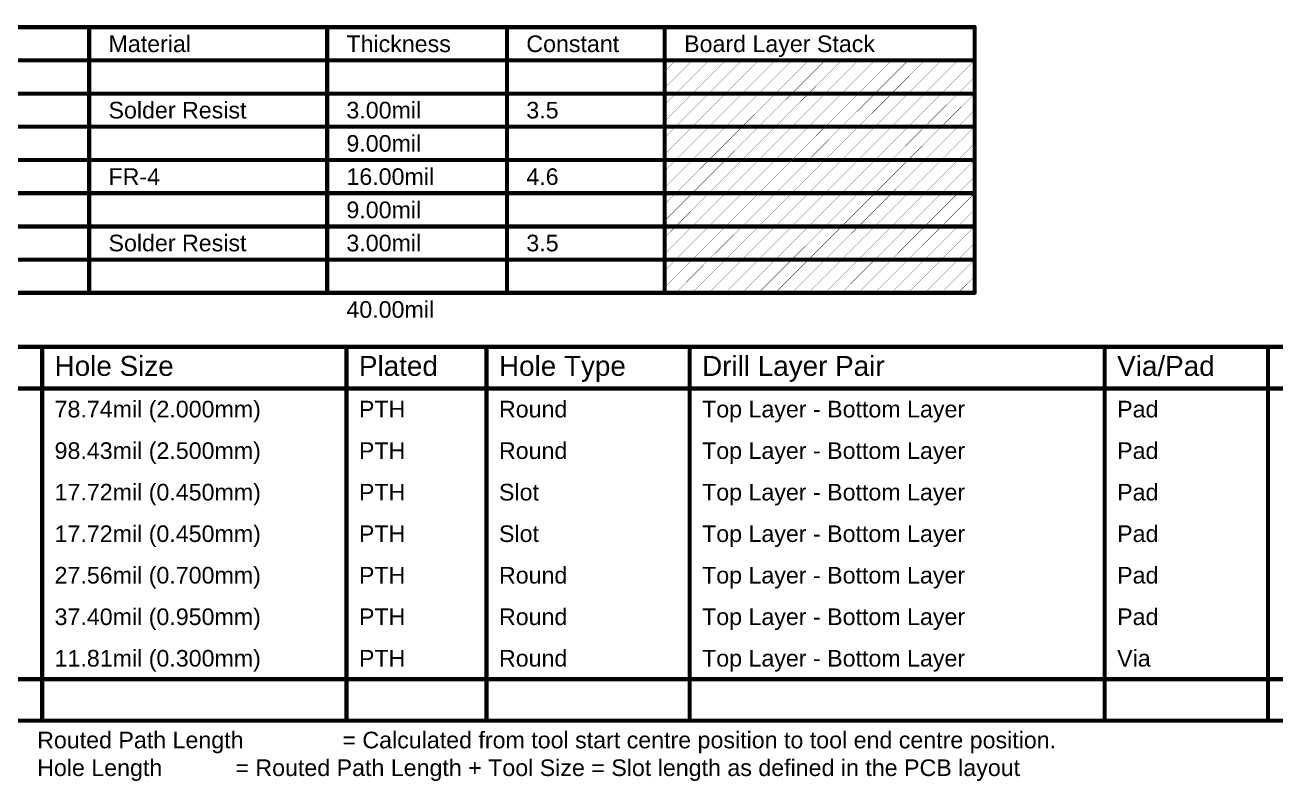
# Model space of a CAD drawing. Header units: inches. Extents: x -8 to 386, y -12 to 64.
# Drawn here: x 70.5 to 185.3, y -5.3 to 64.1 of the extents above; entities that cross this region are included whole.
import ezdxf

# ---------------------------------------------------------------- set-up
doc = ezdxf.new("R2010")
doc.units = ezdxf.units.IN
doc.layers.add('Drill Drawing', color=1, linetype='Continuous')
doc.layers.add('Fabrication', color=56, linetype='Continuous')
doc.styles.add('Arial', font='', dxfattribs={"height": 0.2})
doc.styles.get('Arial').set_extended_font_data('Arial')

msp = doc.modelspace()

# ---------------------------------------------------------------- linework, layer by layer
at = {"layer": 'Drill Drawing', "const_width": 0.381}
for points in [[(43.07, 34.54), (385.41, 34.54)], [(72.04, 0.25), (72.04, 34.54)], [(99.97, 0.25), (99.97, 34.54)], [(112.82, 0.25), (112.82, 34.54)], [(131.46, 0.25), (131.46, 34.54)], [(169.55, 0.25), (169.55, 34.54)], [(184.53, 0.25), (184.53, 34.54)], [(43.07, 30.73), (385.41, 30.73)], [(43.07, 4.06), (385.41, 4.06)], [(43.07, 0.25), (385.41, 0.25)]]:
    msp.add_lwpolyline(points, dxfattribs=at)
at = {"layer": 'Drill Drawing', "const_width": 0.191}
for points in [[(71.94, 34.54, 1), (72.14, 34.54, 1)], [(99.88, 34.54, 1), (100.07, 34.54, 1)], [(112.73, 34.54, 1), (112.92, 34.54, 1)], [(131.36, 34.54, 1), (131.55, 34.54, 1)], [(169.45, 34.54, 1), (169.64, 34.54, 1)], [(184.44, 34.54, 1), (184.63, 34.54, 1)], [(71.94, 0.25, 1), (72.14, 0.25, 1)], [(99.88, 0.25, 1), (100.07, 0.25, 1)], [(112.73, 0.25, 1), (112.92, 0.25, 1)], [(131.36, 0.25, 1), (131.55, 0.25, 1)], [(169.45, 0.25, 1), (169.64, 0.25, 1)], [(184.44, 0.25, 1), (184.63, 0.25, 1)]]:
    msp.add_lwpolyline(points, format="xyb", close=True, dxfattribs=at)
at = {"layer": 'Fabrication'}
for points, const_width in [([(42.32, 63.88), (157.61, 63.88)], 0.381), ([(76.35, 39.5), (76.35, 63.88)], 0.381), ([(98.19, 39.5), (98.19, 63.88)], 0.381), ([(114.69, 39.5), (114.69, 63.88)], 0.381), ([(129.17, 39.5), (129.17, 63.88)], 0.381), ([(157.61, 39.5), (157.61, 63.88)], 0.381), ([(42.32, 60.83), (157.61, 60.83)], 0.381), ([(129.17, 59.83), (130.18, 60.83)], 0.0254), ([(129.17, 58.3), (131.7, 60.83)], 0.0254), ([(130.18, 57.78), (133.22, 60.83)], 0.0254), ([(131.7, 57.78), (134.75, 60.83)], 0.0254), ([(133.22, 57.78), (136.27, 60.83)], 0.0254), ([(134.75, 57.78), (137.79, 60.83)], 0.0254), ([(136.27, 57.78), (139.32, 60.83)], 0.0254), ([(137.79, 57.78), (140.84, 60.83)], 0.0254), ([(139.32, 57.78), (142.37, 60.83)], 0.0254), ([(140.84, 57.78), (143.89, 60.83)], 0.0254), ([(142.37, 57.78), (145.41, 60.83)], 0.0254), ([(143.89, 57.78), (146.94, 60.83)], 0.0254), ([(145.41, 57.78), (148.46, 60.83)], 0.0254), ([(146.94, 57.78), (149.99, 60.83)], 0.0254), ([(148.46, 57.78), (151.51, 60.83)], 0.0254), ([(149.99, 57.78), (153.03, 60.83)], 0.0254), ([(151.51, 57.78), (154.56, 60.83)], 0.0254), ([(153.03, 57.78), (156.08, 60.83)], 0.0254), ([(154.56, 57.78), (157.61, 60.83)], 0.0254), ([(156.08, 57.78), (157.61, 59.31)], 0.0254), ([(52.73, 57.78), (76.35, 57.78)], 0.381), ([(76.35, 57.78), (98.19, 57.78)], 0.381), ([(98.19, 57.78), (114.69, 57.78)], 0.381), ([(114.69, 57.78), (129.17, 57.78)], 0.381), ([(129.17, 57.78), (157.61, 57.78)], 0.381), ([(129.17, 56.78), (130.18, 57.78)], 0.0254), ([(129.17, 55.25), (131.7, 57.78)], 0.0254), ([(130.18, 54.74), (133.22, 57.78)], 0.0254), ([(131.7, 54.74), (134.75, 57.78)], 0.0254), ([(133.22, 54.74), (136.27, 57.78)], 0.0254), ([(134.75, 54.74), (137.79, 57.78)], 0.0254), ([(136.27, 54.74), (139.32, 57.78)], 0.0254), ([(137.79, 54.74), (140.84, 57.78)], 0.0254), ([(139.32, 54.74), (142.37, 57.78)], 0.0254), ([(140.84, 54.74), (143.89, 57.78)], 0.0254), ([(142.37, 54.74), (145.41, 57.78)], 0.0254), ([(143.89, 54.74), (146.94, 57.78)], 0.0254), ([(145.41, 54.74), (148.46, 57.78)], 0.0254), ([(146.94, 54.74), (149.99, 57.78)], 0.0254), ([(148.46, 54.74), (151.51, 57.78)], 0.0254), ([(149.99, 54.74), (153.03, 57.78)], 0.0254), ([(151.51, 54.74), (154.56, 57.78)], 0.0254), ([(153.03, 54.74), (156.08, 57.78)], 0.0254), ([(154.56, 54.74), (157.61, 57.78)], 0.0254), ([(156.08, 54.74), (157.61, 56.26)], 0.0254), ([(52.73, 54.74), (76.35, 54.74)], 0.381), ([(76.35, 54.74), (98.19, 54.74)], 0.381), ([(98.19, 54.74), (114.69, 54.74)], 0.381), ([(114.69, 54.74), (129.17, 54.74)], 0.381), ([(129.17, 54.74), (157.61, 54.74)], 0.381), ([(129.17, 53.73), (130.18, 54.74)], 0.0254), ([(129.17, 52.21), (131.7, 54.74)], 0.0254), ([(130.18, 51.69), (133.22, 54.74)], 0.0254), ([(131.7, 51.69), (134.75, 54.74)], 0.0254), ([(133.22, 51.69), (136.27, 54.74)], 0.0254), ([(134.75, 51.69), (137.79, 54.74)], 0.0254), ([(136.27, 51.69), (139.32, 54.74)], 0.0254), ([(137.79, 51.69), (140.84, 54.74)], 0.0254), ([(139.32, 51.69), (142.37, 54.74)], 0.0254), ([(140.84, 51.69), (143.89, 54.74)], 0.0254), ([(142.37, 51.69), (145.41, 54.74)], 0.0254), ([(143.89, 51.69), (146.94, 54.74)], 0.0254), ([(145.41, 51.69), (148.46, 54.74)], 0.0254), ([(146.94, 51.69), (149.99, 54.74)], 0.0254), ([(148.46, 51.69), (151.51, 54.74)], 0.0254), ([(149.99, 51.69), (153.03, 54.74)], 0.0254), ([(151.51, 51.69), (154.56, 54.74)], 0.0254), ([(153.03, 51.69), (156.08, 54.74)], 0.0254), ([(154.56, 51.69), (157.61, 54.74)], 0.0254), ([(156.08, 51.69), (157.61, 53.21)], 0.0254), ([(52.73, 51.69), (76.35, 51.69)], 0.381), ([(76.35, 51.69), (98.19, 51.69)], 0.381), ([(98.19, 51.69), (114.69, 51.69)], 0.381), ([(114.69, 51.69), (129.17, 51.69)], 0.381), ([(129.17, 51.69), (157.61, 51.69)], 0.381), ([(129.17, 50.68), (130.18, 51.69)], 0.0254), ([(129.17, 49.16), (131.7, 51.69)], 0.0254), ([(130.18, 48.64), (133.22, 51.69)], 0.0254), ([(131.7, 48.64), (134.75, 51.69)], 0.0254), ([(133.22, 48.64), (136.27, 51.69)], 0.0254), ([(134.75, 48.64), (137.79, 51.69)], 0.0254), ([(136.27, 48.64), (139.32, 51.69)], 0.0254), ([(137.79, 48.64), (140.84, 51.69)], 0.0254), ([(139.32, 48.64), (142.37, 51.69)], 0.0254), ([(140.84, 48.64), (143.89, 51.69)], 0.0254), ([(142.37, 48.64), (145.41, 51.69)], 0.0254), ([(143.89, 48.64), (146.94, 51.69)], 0.0254), ([(145.41, 48.64), (148.46, 51.69)], 0.0254), ([(146.94, 48.64), (149.99, 51.69)], 0.0254), ([(148.46, 48.64), (151.51, 51.69)], 0.0254), ([(149.99, 48.64), (153.03, 51.69)], 0.0254), ([(151.51, 48.64), (154.56, 51.69)], 0.0254), ([(153.03, 48.64), (156.08, 51.69)], 0.0254), ([(154.56, 48.64), (157.61, 51.69)], 0.0254), ([(156.08, 48.64), (157.61, 50.16)], 0.0254), ([(52.73, 48.64), (76.35, 48.64)], 0.381), ([(76.35, 48.64), (98.19, 48.64)], 0.381), ([(98.19, 48.64), (114.69, 48.64)], 0.381), ([(114.69, 48.64), (129.17, 48.64)], 0.381), ([(129.17, 48.64), (157.61, 48.64)], 0.381), ([(129.17, 47.63), (130.18, 48.64)], 0.0254), ([(129.17, 46.11), (131.7, 48.64)], 0.0254), ([(130.18, 45.59), (133.22, 48.64)], 0.0254), ([(131.7, 45.59), (134.75, 48.64)], 0.0254), ([(133.22, 45.59), (136.27, 48.64)], 0.0254), ([(134.75, 45.59), (137.79, 48.64)], 0.0254), ([(136.27, 45.59), (139.32, 48.64)], 0.0254), ([(137.79, 45.59), (140.84, 48.64)], 0.0254), ([(139.32, 45.59), (142.37, 48.64)], 0.0254), ([(140.84, 45.59), (143.89, 48.64)], 0.0254), ([(142.37, 45.59), (145.41, 48.64)], 0.0254), ([(143.89, 45.59), (146.94, 48.64)], 0.0254), ([(145.41, 45.59), (148.46, 48.64)], 0.0254), ([(146.94, 45.59), (149.99, 48.64)], 0.0254), ([(148.46, 45.59), (151.51, 48.64)], 0.0254), ([(149.99, 45.59), (153.03, 48.64)], 0.0254), ([(151.51, 45.59), (154.56, 48.64)], 0.0254), ([(153.03, 45.59), (156.08, 48.64)], 0.0254), ([(154.56, 45.59), (157.61, 48.64)], 0.0254), ([(156.08, 45.59), (157.61, 47.12)], 0.0254), ([(52.73, 45.59), (76.35, 45.59)], 0.381), ([(76.35, 45.59), (98.19, 45.59)], 0.381), ([(98.19, 45.59), (114.69, 45.59)], 0.381), ([(114.69, 45.59), (129.17, 45.59)], 0.381), ([(129.17, 45.59), (157.61, 45.59)], 0.381), ([(129.17, 44.59), (130.18, 45.59)], 0.0254), ([(129.17, 43.06), (131.7, 45.59)], 0.0254), ([(130.18, 42.55), (133.22, 45.59)], 0.0254), ([(131.7, 42.55), (134.75, 45.59)], 0.0254), ([(133.22, 42.55), (136.27, 45.59)], 0.0254), ([(134.75, 42.55), (137.79, 45.59)], 0.0254), ([(136.27, 42.55), (139.32, 45.59)], 0.0254), ([(137.79, 42.55), (140.84, 45.59)], 0.0254), ([(139.32, 42.55), (142.37, 45.59)], 0.0254), ([(140.84, 42.55), (143.89, 45.59)], 0.0254), ([(142.37, 42.55), (145.41, 45.59)], 0.0254), ([(143.89, 42.55), (146.94, 45.59)], 0.0254), ([(145.41, 42.55), (148.46, 45.59)], 0.0254), ([(146.94, 42.55), (149.99, 45.59)], 0.0254), ([(148.46, 42.55), (151.51, 45.59)], 0.0254), ([(149.99, 42.55), (153.03, 45.59)], 0.0254), ([(151.51, 42.55), (154.56, 45.59)], 0.0254), ([(153.03, 42.55), (156.08, 45.59)], 0.0254), ([(154.56, 42.55), (157.61, 45.59)], 0.0254), ([(156.08, 42.55), (157.61, 44.07)], 0.0254), ([(52.73, 42.55), (76.35, 42.55)], 0.381), ([(76.35, 42.55), (98.19, 42.55)], 0.381), ([(98.19, 42.55), (114.69, 42.55)], 0.381), ([(114.69, 42.55), (129.17, 42.55)], 0.381), ([(129.17, 42.55), (157.61, 42.55)], 0.381), ([(129.17, 41.54), (130.18, 42.55)], 0.0254), ([(129.17, 40.01), (131.7, 42.55)], 0.0254), ([(130.18, 39.5), (133.22, 42.55)], 0.0254), ([(131.7, 39.5), (134.75, 42.55)], 0.0254), ([(133.22, 39.5), (136.27, 42.55)], 0.0254), ([(134.75, 39.5), (137.79, 42.55)], 0.0254), ([(136.27, 39.5), (139.32, 42.55)], 0.0254), ([(137.79, 39.5), (140.84, 42.55)], 0.0254), ([(139.32, 39.5), (142.37, 42.55)], 0.0254), ([(140.84, 39.5), (143.89, 42.55)], 0.0254), ([(142.37, 39.5), (145.41, 42.55)], 0.0254), ([(143.89, 39.5), (146.94, 42.55)], 0.0254), ([(145.41, 39.5), (148.46, 42.55)], 0.0254), ([(146.94, 39.5), (149.99, 42.55)], 0.0254), ([(148.46, 39.5), (151.51, 42.55)], 0.0254), ([(149.99, 39.5), (153.03, 42.55)], 0.0254), ([(151.51, 39.5), (154.56, 42.55)], 0.0254), ([(153.03, 39.5), (156.08, 42.55)], 0.0254), ([(154.56, 39.5), (157.61, 42.55)], 0.0254), ([(156.08, 39.5), (157.61, 41.02)], 0.0254), ([(52.73, 39.5), (76.35, 39.5)], 0.381), ([(76.35, 39.5), (98.19, 39.5)], 0.381), ([(98.19, 39.5), (114.69, 39.5)], 0.381), ([(114.69, 39.5), (129.17, 39.5)], 0.381), ([(129.17, 39.5), (157.61, 39.5)], 0.381)]:
    msp.add_lwpolyline(points, dxfattribs=dict(at, const_width=const_width))
for points, const_width in [([(76.25, 63.88, 1), (76.44, 63.88, 1)], 0.191), ([(98.09, 63.88, 1), (98.28, 63.88, 1)], 0.191), ([(114.6, 63.88, 1), (114.79, 63.88, 1)], 0.191), ([(129.07, 63.88, 1), (129.26, 63.88, 1)], 0.191), ([(157.51, 63.88, 1), (157.7, 63.88, 1)], 0.191), ([(157.51, 63.88, 1), (157.7, 63.88, 1)], 0.191), ([(130.17, 60.83, 1), (130.18, 60.83, 1)], 0.0127), ([(131.69, 60.83, 1), (131.71, 60.83, 1)], 0.0127), ([(133.22, 60.83, 1), (133.23, 60.83, 1)], 0.0127), ([(134.74, 60.83, 1), (134.75, 60.83, 1)], 0.0127), ([(136.26, 60.83, 1), (136.28, 60.83, 1)], 0.0127), ([(137.79, 60.83, 1), (137.8, 60.83, 1)], 0.0127), ([(139.31, 60.83, 1), (139.33, 60.83, 1)], 0.0127), ([(140.84, 60.83, 1), (140.85, 60.83, 1)], 0.0127), ([(142.36, 60.83, 1), (142.37, 60.83, 1)], 0.0127), ([(143.88, 60.83, 1), (143.9, 60.83, 1)], 0.0127), ([(145.41, 60.83, 1), (145.42, 60.83, 1)], 0.0127), ([(146.93, 60.83, 1), (146.95, 60.83, 1)], 0.0127), ([(148.46, 60.83, 1), (148.47, 60.83, 1)], 0.0127), ([(149.98, 60.83, 1), (149.99, 60.83, 1)], 0.0127), ([(151.5, 60.83, 1), (151.52, 60.83, 1)], 0.0127), ([(153.03, 60.83, 1), (153.04, 60.83, 1)], 0.0127), ([(154.55, 60.83, 1), (154.57, 60.83, 1)], 0.0127), ([(156.08, 60.83, 1), (156.09, 60.83, 1)], 0.0127), ([(157.51, 60.83, 1), (157.7, 60.83, 1)], 0.191), ([(157.6, 60.83, 1), (157.61, 60.83, 1)], 0.0127), ([(129.16, 59.83, 1), (129.17, 59.83, 1)], 0.0127), ([(157.6, 59.31, 1), (157.61, 59.31, 1)], 0.0127), ([(76.25, 57.78, 1), (76.44, 57.78, 1)], 0.191), ([(76.25, 57.78, 1), (76.44, 57.78, 1)], 0.191), ([(98.09, 57.78, 1), (98.28, 57.78, 1)], 0.191), ([(98.09, 57.78, 1), (98.28, 57.78, 1)], 0.191), ([(114.6, 57.78, 1), (114.79, 57.78, 1)], 0.191), ([(114.6, 57.78, 1), (114.79, 57.78, 1)], 0.191), ([(129.07, 57.78, 1), (129.26, 57.78, 1)], 0.191), ([(129.07, 57.78, 1), (129.26, 57.78, 1)], 0.191), ([(129.16, 58.3, 1), (129.17, 58.3, 1)], 0.0127), ([(130.17, 57.78, 1), (130.18, 57.78, 1)], 0.0127), ([(130.17, 57.78, 1), (130.18, 57.78, 1)], 0.0127), ([(131.69, 57.78, 1), (131.71, 57.78, 1)], 0.0127), ([(131.69, 57.78, 1), (131.71, 57.78, 1)], 0.0127), ([(133.22, 57.78, 1), (133.23, 57.78, 1)], 0.0127), ([(133.22, 57.78, 1), (133.23, 57.78, 1)], 0.0127), ([(134.74, 57.78, 1), (134.75, 57.78, 1)], 0.0127), ([(134.74, 57.78, 1), (134.75, 57.78, 1)], 0.0127), ([(136.26, 57.78, 1), (136.28, 57.78, 1)], 0.0127), ([(136.26, 57.78, 1), (136.28, 57.78, 1)], 0.0127), ([(137.79, 57.78, 1), (137.8, 57.78, 1)], 0.0127), ([(137.79, 57.78, 1), (137.8, 57.78, 1)], 0.0127), ([(139.31, 57.78, 1), (139.33, 57.78, 1)], 0.0127), ([(139.31, 57.78, 1), (139.33, 57.78, 1)], 0.0127), ([(140.84, 57.78, 1), (140.85, 57.78, 1)], 0.0127), ([(140.84, 57.78, 1), (140.85, 57.78, 1)], 0.0127), ([(142.36, 57.78, 1), (142.37, 57.78, 1)], 0.0127), ([(142.36, 57.78, 1), (142.37, 57.78, 1)], 0.0127), ([(143.88, 57.78, 1), (143.9, 57.78, 1)], 0.0127), ([(143.88, 57.78, 1), (143.9, 57.78, 1)], 0.0127), ([(145.41, 57.78, 1), (145.42, 57.78, 1)], 0.0127), ([(145.41, 57.78, 1), (145.42, 57.78, 1)], 0.0127), ([(146.93, 57.78, 1), (146.95, 57.78, 1)], 0.0127), ([(146.93, 57.78, 1), (146.95, 57.78, 1)], 0.0127), ([(148.46, 57.78, 1), (148.47, 57.78, 1)], 0.0127), ([(148.46, 57.78, 1), (148.47, 57.78, 1)], 0.0127), ([(149.98, 57.78, 1), (149.99, 57.78, 1)], 0.0127), ([(149.98, 57.78, 1), (149.99, 57.78, 1)], 0.0127), ([(151.5, 57.78, 1), (151.52, 57.78, 1)], 0.0127), ([(151.5, 57.78, 1), (151.52, 57.78, 1)], 0.0127), ([(153.03, 57.78, 1), (153.04, 57.78, 1)], 0.0127), ([(153.03, 57.78, 1), (153.04, 57.78, 1)], 0.0127), ([(154.55, 57.78, 1), (154.57, 57.78, 1)], 0.0127), ([(154.55, 57.78, 1), (154.57, 57.78, 1)], 0.0127), ([(156.08, 57.78, 1), (156.09, 57.78, 1)], 0.0127), ([(156.08, 57.78, 1), (156.09, 57.78, 1)], 0.0127), ([(157.51, 57.78, 1), (157.7, 57.78, 1)], 0.191), ([(157.6, 57.78, 1), (157.61, 57.78, 1)], 0.0127), ([(129.16, 56.78, 1), (129.17, 56.78, 1)], 0.0127), ([(157.6, 56.26, 1), (157.61, 56.26, 1)], 0.0127), ([(129.16, 55.25, 1), (129.17, 55.25, 1)], 0.0127), ([(76.25, 54.74, 1), (76.44, 54.74, 1)], 0.191), ([(76.25, 54.74, 1), (76.44, 54.74, 1)], 0.191), ([(98.09, 54.74, 1), (98.28, 54.74, 1)], 0.191), ([(98.09, 54.74, 1), (98.28, 54.74, 1)], 0.191), ([(114.6, 54.74, 1), (114.79, 54.74, 1)], 0.191), ([(114.6, 54.74, 1), (114.79, 54.74, 1)], 0.191), ([(129.07, 54.74, 1), (129.26, 54.74, 1)], 0.191), ([(129.07, 54.74, 1), (129.26, 54.74, 1)], 0.191), ([(130.17, 54.74, 1), (130.18, 54.74, 1)], 0.0127), ([(130.17, 54.74, 1), (130.18, 54.74, 1)], 0.0127), ([(131.69, 54.74, 1), (131.71, 54.74, 1)], 0.0127), ([(131.69, 54.74, 1), (131.71, 54.74, 1)], 0.0127), ([(133.22, 54.74, 1), (133.23, 54.74, 1)], 0.0127), ([(133.22, 54.74, 1), (133.23, 54.74, 1)], 0.0127), ([(134.74, 54.74, 1), (134.75, 54.74, 1)], 0.0127), ([(134.74, 54.74, 1), (134.75, 54.74, 1)], 0.0127), ([(136.26, 54.74, 1), (136.28, 54.74, 1)], 0.0127), ([(136.26, 54.74, 1), (136.28, 54.74, 1)], 0.0127), ([(137.79, 54.74, 1), (137.8, 54.74, 1)], 0.0127), ([(137.79, 54.74, 1), (137.8, 54.74, 1)], 0.0127), ([(139.31, 54.74, 1), (139.33, 54.74, 1)], 0.0127), ([(139.31, 54.74, 1), (139.33, 54.74, 1)], 0.0127), ([(140.84, 54.74, 1), (140.85, 54.74, 1)], 0.0127), ([(140.84, 54.74, 1), (140.85, 54.74, 1)], 0.0127), ([(142.36, 54.74, 1), (142.37, 54.74, 1)], 0.0127), ([(142.36, 54.74, 1), (142.37, 54.74, 1)], 0.0127), ([(143.88, 54.74, 1), (143.9, 54.74, 1)], 0.0127), ([(143.88, 54.74, 1), (143.9, 54.74, 1)], 0.0127), ([(145.41, 54.74, 1), (145.42, 54.74, 1)], 0.0127), ([(145.41, 54.74, 1), (145.42, 54.74, 1)], 0.0127), ([(146.93, 54.74, 1), (146.95, 54.74, 1)], 0.0127), ([(146.93, 54.74, 1), (146.95, 54.74, 1)], 0.0127), ([(148.46, 54.74, 1), (148.47, 54.74, 1)], 0.0127), ([(148.46, 54.74, 1), (148.47, 54.74, 1)], 0.0127), ([(149.98, 54.74, 1), (149.99, 54.74, 1)], 0.0127), ([(149.98, 54.74, 1), (149.99, 54.74, 1)], 0.0127), ([(151.5, 54.74, 1), (151.52, 54.74, 1)], 0.0127), ([(151.5, 54.74, 1), (151.52, 54.74, 1)], 0.0127), ([(153.03, 54.74, 1), (153.04, 54.74, 1)], 0.0127), ([(153.03, 54.74, 1), (153.04, 54.74, 1)], 0.0127), ([(154.55, 54.74, 1), (154.57, 54.74, 1)], 0.0127), ([(154.55, 54.74, 1), (154.57, 54.74, 1)], 0.0127), ([(156.08, 54.74, 1), (156.09, 54.74, 1)], 0.0127), ([(156.08, 54.74, 1), (156.09, 54.74, 1)], 0.0127), ([(157.51, 54.74, 1), (157.7, 54.74, 1)], 0.191), ([(157.6, 54.74, 1), (157.61, 54.74, 1)], 0.0127), ([(129.16, 53.73, 1), (129.17, 53.73, 1)], 0.0127), ([(157.6, 53.21, 1), (157.61, 53.21, 1)], 0.0127), ([(76.25, 51.69, 1), (76.44, 51.69, 1)], 0.191), ([(76.25, 51.69, 1), (76.44, 51.69, 1)], 0.191), ([(98.09, 51.69, 1), (98.28, 51.69, 1)], 0.191), ([(98.09, 51.69, 1), (98.28, 51.69, 1)], 0.191), ([(114.6, 51.69, 1), (114.79, 51.69, 1)], 0.191), ([(114.6, 51.69, 1), (114.79, 51.69, 1)], 0.191), ([(129.07, 51.69, 1), (129.26, 51.69, 1)], 0.191), ([(129.07, 51.69, 1), (129.26, 51.69, 1)], 0.191), ([(129.16, 52.21, 1), (129.17, 52.21, 1)], 0.0127), ([(130.17, 51.69, 1), (130.18, 51.69, 1)], 0.0127), ([(130.17, 51.69, 1), (130.18, 51.69, 1)], 0.0127), ([(131.69, 51.69, 1), (131.71, 51.69, 1)], 0.0127), ([(131.69, 51.69, 1), (131.71, 51.69, 1)], 0.0127), ([(133.22, 51.69, 1), (133.23, 51.69, 1)], 0.0127), ([(133.22, 51.69, 1), (133.23, 51.69, 1)], 0.0127), ([(134.74, 51.69, 1), (134.75, 51.69, 1)], 0.0127), ([(134.74, 51.69, 1), (134.75, 51.69, 1)], 0.0127), ([(136.26, 51.69, 1), (136.28, 51.69, 1)], 0.0127), ([(136.26, 51.69, 1), (136.28, 51.69, 1)], 0.0127), ([(137.79, 51.69, 1), (137.8, 51.69, 1)], 0.0127), ([(137.79, 51.69, 1), (137.8, 51.69, 1)], 0.0127), ([(139.31, 51.69, 1), (139.33, 51.69, 1)], 0.0127), ([(139.31, 51.69, 1), (139.33, 51.69, 1)], 0.0127), ([(140.84, 51.69, 1), (140.85, 51.69, 1)], 0.0127), ([(140.84, 51.69, 1), (140.85, 51.69, 1)], 0.0127), ([(142.36, 51.69, 1), (142.37, 51.69, 1)], 0.0127), ([(142.36, 51.69, 1), (142.37, 51.69, 1)], 0.0127), ([(143.88, 51.69, 1), (143.9, 51.69, 1)], 0.0127), ([(143.88, 51.69, 1), (143.9, 51.69, 1)], 0.0127), ([(145.41, 51.69, 1), (145.42, 51.69, 1)], 0.0127), ([(145.41, 51.69, 1), (145.42, 51.69, 1)], 0.0127), ([(146.93, 51.69, 1), (146.95, 51.69, 1)], 0.0127), ([(146.93, 51.69, 1), (146.95, 51.69, 1)], 0.0127), ([(148.46, 51.69, 1), (148.47, 51.69, 1)], 0.0127), ([(148.46, 51.69, 1), (148.47, 51.69, 1)], 0.0127), ([(149.98, 51.69, 1), (149.99, 51.69, 1)], 0.0127), ([(149.98, 51.69, 1), (149.99, 51.69, 1)], 0.0127), ([(151.5, 51.69, 1), (151.52, 51.69, 1)], 0.0127), ([(151.5, 51.69, 1), (151.52, 51.69, 1)], 0.0127), ([(153.03, 51.69, 1), (153.04, 51.69, 1)], 0.0127), ([(153.03, 51.69, 1), (153.04, 51.69, 1)], 0.0127), ([(154.55, 51.69, 1), (154.57, 51.69, 1)], 0.0127), ([(154.55, 51.69, 1), (154.57, 51.69, 1)], 0.0127), ([(156.08, 51.69, 1), (156.09, 51.69, 1)], 0.0127), ([(156.08, 51.69, 1), (156.09, 51.69, 1)], 0.0127), ([(157.51, 51.69, 1), (157.7, 51.69, 1)], 0.191), ([(157.6, 51.69, 1), (157.61, 51.69, 1)], 0.0127), ([(129.16, 50.68, 1), (129.17, 50.68, 1)], 0.0127), ([(157.6, 50.16, 1), (157.61, 50.16, 1)], 0.0127), ([(76.25, 48.64, 1), (76.44, 48.64, 1)], 0.191), ([(76.25, 48.64, 1), (76.44, 48.64, 1)], 0.191), ([(98.09, 48.64, 1), (98.28, 48.64, 1)], 0.191), ([(98.09, 48.64, 1), (98.28, 48.64, 1)], 0.191), ([(114.6, 48.64, 1), (114.79, 48.64, 1)], 0.191), ([(114.6, 48.64, 1), (114.79, 48.64, 1)], 0.191), ([(129.07, 48.64, 1), (129.26, 48.64, 1)], 0.191), ([(129.07, 48.64, 1), (129.26, 48.64, 1)], 0.191), ([(129.16, 49.16, 1), (129.17, 49.16, 1)], 0.0127), ([(130.17, 48.64, 1), (130.18, 48.64, 1)], 0.0127), ([(130.17, 48.64, 1), (130.18, 48.64, 1)], 0.0127), ([(131.69, 48.64, 1), (131.71, 48.64, 1)], 0.0127), ([(131.69, 48.64, 1), (131.71, 48.64, 1)], 0.0127), ([(133.22, 48.64, 1), (133.23, 48.64, 1)], 0.0127), ([(133.22, 48.64, 1), (133.23, 48.64, 1)], 0.0127), ([(134.74, 48.64, 1), (134.75, 48.64, 1)], 0.0127), ([(134.74, 48.64, 1), (134.75, 48.64, 1)], 0.0127), ([(136.26, 48.64, 1), (136.28, 48.64, 1)], 0.0127), ([(136.26, 48.64, 1), (136.28, 48.64, 1)], 0.0127), ([(137.79, 48.64, 1), (137.8, 48.64, 1)], 0.0127), ([(137.79, 48.64, 1), (137.8, 48.64, 1)], 0.0127), ([(139.31, 48.64, 1), (139.33, 48.64, 1)], 0.0127), ([(139.31, 48.64, 1), (139.33, 48.64, 1)], 0.0127), ([(140.84, 48.64, 1), (140.85, 48.64, 1)], 0.0127), ([(140.84, 48.64, 1), (140.85, 48.64, 1)], 0.0127), ([(142.36, 48.64, 1), (142.37, 48.64, 1)], 0.0127), ([(142.36, 48.64, 1), (142.37, 48.64, 1)], 0.0127), ([(143.88, 48.64, 1), (143.9, 48.64, 1)], 0.0127), ([(143.88, 48.64, 1), (143.9, 48.64, 1)], 0.0127), ([(145.41, 48.64, 1), (145.42, 48.64, 1)], 0.0127), ([(145.41, 48.64, 1), (145.42, 48.64, 1)], 0.0127), ([(146.93, 48.64, 1), (146.95, 48.64, 1)], 0.0127), ([(146.93, 48.64, 1), (146.95, 48.64, 1)], 0.0127), ([(148.46, 48.64, 1), (148.47, 48.64, 1)], 0.0127), ([(148.46, 48.64, 1), (148.47, 48.64, 1)], 0.0127), ([(149.98, 48.64, 1), (149.99, 48.64, 1)], 0.0127), ([(149.98, 48.64, 1), (149.99, 48.64, 1)], 0.0127), ([(151.5, 48.64, 1), (151.52, 48.64, 1)], 0.0127), ([(151.5, 48.64, 1), (151.52, 48.64, 1)], 0.0127), ([(153.03, 48.64, 1), (153.04, 48.64, 1)], 0.0127), ([(153.03, 48.64, 1), (153.04, 48.64, 1)], 0.0127), ([(154.55, 48.64, 1), (154.57, 48.64, 1)], 0.0127), ([(154.55, 48.64, 1), (154.57, 48.64, 1)], 0.0127), ([(156.08, 48.64, 1), (156.09, 48.64, 1)], 0.0127), ([(156.08, 48.64, 1), (156.09, 48.64, 1)], 0.0127), ([(157.51, 48.64, 1), (157.7, 48.64, 1)], 0.191), ([(157.6, 48.64, 1), (157.61, 48.64, 1)], 0.0127), ([(129.16, 47.63, 1), (129.17, 47.63, 1)], 0.0127), ([(157.6, 47.12, 1), (157.61, 47.12, 1)], 0.0127), ([(129.16, 46.11, 1), (129.17, 46.11, 1)], 0.0127), ([(76.25, 45.59, 1), (76.44, 45.59, 1)], 0.191), ([(76.25, 45.59, 1), (76.44, 45.59, 1)], 0.191), ([(98.09, 45.59, 1), (98.28, 45.59, 1)], 0.191), ([(98.09, 45.59, 1), (98.28, 45.59, 1)], 0.191), ([(114.6, 45.59, 1), (114.79, 45.59, 1)], 0.191), ([(114.6, 45.59, 1), (114.79, 45.59, 1)], 0.191), ([(129.07, 45.59, 1), (129.26, 45.59, 1)], 0.191), ([(129.07, 45.59, 1), (129.26, 45.59, 1)], 0.191), ([(130.17, 45.59, 1), (130.18, 45.59, 1)], 0.0127), ([(130.17, 45.59, 1), (130.18, 45.59, 1)], 0.0127), ([(131.69, 45.59, 1), (131.71, 45.59, 1)], 0.0127), ([(131.69, 45.59, 1), (131.71, 45.59, 1)], 0.0127), ([(133.22, 45.59, 1), (133.23, 45.59, 1)], 0.0127), ([(133.22, 45.59, 1), (133.23, 45.59, 1)], 0.0127), ([(134.74, 45.59, 1), (134.75, 45.59, 1)], 0.0127), ([(134.74, 45.59, 1), (134.75, 45.59, 1)], 0.0127), ([(136.26, 45.59, 1), (136.28, 45.59, 1)], 0.0127), ([(136.26, 45.59, 1), (136.28, 45.59, 1)], 0.0127), ([(137.79, 45.59, 1), (137.8, 45.59, 1)], 0.0127), ([(137.79, 45.59, 1), (137.8, 45.59, 1)], 0.0127), ([(139.31, 45.59, 1), (139.33, 45.59, 1)], 0.0127), ([(139.31, 45.59, 1), (139.33, 45.59, 1)], 0.0127), ([(140.84, 45.59, 1), (140.85, 45.59, 1)], 0.0127), ([(140.84, 45.59, 1), (140.85, 45.59, 1)], 0.0127), ([(142.36, 45.59, 1), (142.37, 45.59, 1)], 0.0127), ([(142.36, 45.59, 1), (142.37, 45.59, 1)], 0.0127), ([(143.88, 45.59, 1), (143.9, 45.59, 1)], 0.0127), ([(143.88, 45.59, 1), (143.9, 45.59, 1)], 0.0127), ([(145.41, 45.59, 1), (145.42, 45.59, 1)], 0.0127), ([(145.41, 45.59, 1), (145.42, 45.59, 1)], 0.0127), ([(146.93, 45.59, 1), (146.95, 45.59, 1)], 0.0127), ([(146.93, 45.59, 1), (146.95, 45.59, 1)], 0.0127), ([(148.46, 45.59, 1), (148.47, 45.59, 1)], 0.0127), ([(148.46, 45.59, 1), (148.47, 45.59, 1)], 0.0127), ([(149.98, 45.59, 1), (149.99, 45.59, 1)], 0.0127), ([(149.98, 45.59, 1), (149.99, 45.59, 1)], 0.0127), ([(151.5, 45.59, 1), (151.52, 45.59, 1)], 0.0127), ([(151.5, 45.59, 1), (151.52, 45.59, 1)], 0.0127), ([(153.03, 45.59, 1), (153.04, 45.59, 1)], 0.0127), ([(153.03, 45.59, 1), (153.04, 45.59, 1)], 0.0127), ([(154.55, 45.59, 1), (154.57, 45.59, 1)], 0.0127), ([(154.55, 45.59, 1), (154.57, 45.59, 1)], 0.0127), ([(156.08, 45.59, 1), (156.09, 45.59, 1)], 0.0127), ([(156.08, 45.59, 1), (156.09, 45.59, 1)], 0.0127), ([(157.51, 45.59, 1), (157.7, 45.59, 1)], 0.191), ([(157.6, 45.59, 1), (157.61, 45.59, 1)], 0.0127), ([(129.16, 44.59, 1), (129.17, 44.59, 1)], 0.0127), ([(157.6, 44.07, 1), (157.61, 44.07, 1)], 0.0127), ([(76.25, 42.55, 1), (76.44, 42.55, 1)], 0.191), ([(76.25, 42.55, 1), (76.44, 42.55, 1)], 0.191), ([(98.09, 42.55, 1), (98.28, 42.55, 1)], 0.191), ([(98.09, 42.55, 1), (98.28, 42.55, 1)], 0.191), ([(114.6, 42.55, 1), (114.79, 42.55, 1)], 0.191), ([(114.6, 42.55, 1), (114.79, 42.55, 1)], 0.191), ([(129.07, 42.55, 1), (129.26, 42.55, 1)], 0.191), ([(129.07, 42.55, 1), (129.26, 42.55, 1)], 0.191), ([(129.16, 43.06, 1), (129.17, 43.06, 1)], 0.0127), ([(130.17, 42.55, 1), (130.18, 42.55, 1)], 0.0127), ([(130.17, 42.55, 1), (130.18, 42.55, 1)], 0.0127), ([(131.69, 42.55, 1), (131.71, 42.55, 1)], 0.0127), ([(131.69, 42.55, 1), (131.71, 42.55, 1)], 0.0127), ([(133.22, 42.55, 1), (133.23, 42.55, 1)], 0.0127), ([(133.22, 42.55, 1), (133.23, 42.55, 1)], 0.0127), ([(134.74, 42.55, 1), (134.75, 42.55, 1)], 0.0127), ([(134.74, 42.55, 1), (134.75, 42.55, 1)], 0.0127), ([(136.26, 42.55, 1), (136.28, 42.55, 1)], 0.0127), ([(136.26, 42.55, 1), (136.28, 42.55, 1)], 0.0127), ([(137.79, 42.55, 1), (137.8, 42.55, 1)], 0.0127), ([(137.79, 42.55, 1), (137.8, 42.55, 1)], 0.0127), ([(139.31, 42.55, 1), (139.33, 42.55, 1)], 0.0127), ([(139.31, 42.55, 1), (139.33, 42.55, 1)], 0.0127), ([(140.84, 42.55, 1), (140.85, 42.55, 1)], 0.0127), ([(140.84, 42.55, 1), (140.85, 42.55, 1)], 0.0127), ([(142.36, 42.55, 1), (142.37, 42.55, 1)], 0.0127), ([(142.36, 42.55, 1), (142.37, 42.55, 1)], 0.0127), ([(143.88, 42.55, 1), (143.9, 42.55, 1)], 0.0127), ([(143.88, 42.55, 1), (143.9, 42.55, 1)], 0.0127), ([(145.41, 42.55, 1), (145.42, 42.55, 1)], 0.0127), ([(145.41, 42.55, 1), (145.42, 42.55, 1)], 0.0127), ([(146.93, 42.55, 1), (146.95, 42.55, 1)], 0.0127), ([(146.93, 42.55, 1), (146.95, 42.55, 1)], 0.0127), ([(148.46, 42.55, 1), (148.47, 42.55, 1)], 0.0127), ([(148.46, 42.55, 1), (148.47, 42.55, 1)], 0.0127), ([(149.98, 42.55, 1), (149.99, 42.55, 1)], 0.0127), ([(149.98, 42.55, 1), (149.99, 42.55, 1)], 0.0127), ([(151.5, 42.55, 1), (151.52, 42.55, 1)], 0.0127), ([(151.5, 42.55, 1), (151.52, 42.55, 1)], 0.0127), ([(153.03, 42.55, 1), (153.04, 42.55, 1)], 0.0127), ([(153.03, 42.55, 1), (153.04, 42.55, 1)], 0.0127), ([(154.55, 42.55, 1), (154.57, 42.55, 1)], 0.0127), ([(154.55, 42.55, 1), (154.57, 42.55, 1)], 0.0127), ([(156.08, 42.55, 1), (156.09, 42.55, 1)], 0.0127), ([(156.08, 42.55, 1), (156.09, 42.55, 1)], 0.0127), ([(157.51, 42.55, 1), (157.7, 42.55, 1)], 0.191), ([(157.6, 42.55, 1), (157.61, 42.55, 1)], 0.0127), ([(129.16, 41.54, 1), (129.17, 41.54, 1)], 0.0127), ([(157.6, 41.02, 1), (157.61, 41.02, 1)], 0.0127), ([(76.25, 39.5, 1), (76.44, 39.5, 1)], 0.191), ([(76.25, 39.5, 1), (76.44, 39.5, 1)], 0.191), ([(76.25, 39.5, 1), (76.44, 39.5, 1)], 0.191), ([(98.09, 39.5, 1), (98.28, 39.5, 1)], 0.191), ([(98.09, 39.5, 1), (98.28, 39.5, 1)], 0.191), ([(98.09, 39.5, 1), (98.28, 39.5, 1)], 0.191), ([(114.6, 39.5, 1), (114.79, 39.5, 1)], 0.191), ([(114.6, 39.5, 1), (114.79, 39.5, 1)], 0.191), ([(114.6, 39.5, 1), (114.79, 39.5, 1)], 0.191), ([(129.07, 39.5, 1), (129.26, 39.5, 1)], 0.191), ([(129.07, 39.5, 1), (129.26, 39.5, 1)], 0.191), ([(129.07, 39.5, 1), (129.26, 39.5, 1)], 0.191), ([(129.16, 40.01, 1), (129.17, 40.01, 1)], 0.0127), ([(130.17, 39.5, 1), (130.18, 39.5, 1)], 0.0127), ([(131.69, 39.5, 1), (131.71, 39.5, 1)], 0.0127), ([(133.22, 39.5, 1), (133.23, 39.5, 1)], 0.0127), ([(134.74, 39.5, 1), (134.75, 39.5, 1)], 0.0127), ([(136.26, 39.5, 1), (136.28, 39.5, 1)], 0.0127), ([(137.79, 39.5, 1), (137.8, 39.5, 1)], 0.0127), ([(139.31, 39.5, 1), (139.33, 39.5, 1)], 0.0127), ([(140.84, 39.5, 1), (140.85, 39.5, 1)], 0.0127), ([(142.36, 39.5, 1), (142.37, 39.5, 1)], 0.0127), ([(143.88, 39.5, 1), (143.9, 39.5, 1)], 0.0127), ([(145.41, 39.5, 1), (145.42, 39.5, 1)], 0.0127), ([(146.93, 39.5, 1), (146.95, 39.5, 1)], 0.0127), ([(148.46, 39.5, 1), (148.47, 39.5, 1)], 0.0127), ([(149.98, 39.5, 1), (149.99, 39.5, 1)], 0.0127), ([(151.5, 39.5, 1), (151.52, 39.5, 1)], 0.0127), ([(153.03, 39.5, 1), (153.04, 39.5, 1)], 0.0127), ([(154.55, 39.5, 1), (154.57, 39.5, 1)], 0.0127), ([(156.08, 39.5, 1), (156.09, 39.5, 1)], 0.0127), ([(157.51, 39.5, 1), (157.7, 39.5, 1)], 0.191), ([(157.51, 39.5, 1), (157.7, 39.5, 1)], 0.191)]:
    msp.add_lwpolyline(points, format="xyb", close=True, dxfattribs=dict(at, const_width=const_width))

# ---------------------------------------------------------------- texts
at = {"layer": 'Drill Drawing', "style": 'Arial'}
for s, height, p in [('Hole Size', 1.829, (73.18, 31.88)), ('Plated', 1.829, (101.11, 31.88)), ('Hole Type', 1.829, (113.96, 31.88)), ('Drill Layer Pair', 1.8288, (132.6, 31.88)), ('Via/Pad', 1.829, (170.69, 31.88)), ('78.74mil (2.000mm)', 1.524, (73.18, 28.07)), ('PTH', 1.524, (101.11, 28.07)), ('Round', 1.524, (113.96, 28.07)), ('Top Layer - Bottom Layer', 1.524, (132.6, 28.07)), ('Pad', 1.524, (170.69, 28.07)), ('98.43mil (2.500mm)', 1.524, (73.18, 24.26)), ('PTH', 1.524, (101.11, 24.26)), ('Round', 1.524, (113.96, 24.26)), ('Top Layer - Bottom Layer', 1.524, (132.6, 24.26)), ('Pad', 1.524, (170.69, 24.26)), ('17.72mil (0.450mm)', 1.524, (73.18, 20.45)), ('PTH', 1.524, (101.11, 20.45)), ('Slot', 1.524, (113.96, 20.45)), ('Top Layer - Bottom Layer', 1.524, (132.6, 20.45)), ('Pad', 1.524, (170.69, 20.45)), ('17.72mil (0.450mm)', 1.524, (73.18, 16.64)), ('PTH', 1.524, (101.11, 16.64)), ('Slot', 1.524, (113.96, 16.64)), ('Top Layer - Bottom Layer', 1.524, (132.6, 16.64)), ('Pad', 1.524, (170.69, 16.64)), ('27.56mil (0.700mm)', 1.524, (73.18, 12.83)), ('PTH', 1.524, (101.11, 12.83)), ('Round', 1.524, (113.96, 12.83)), ('Top Layer - Bottom Layer', 1.524, (132.6, 12.83)), ('Pad', 1.524, (170.69, 12.83)), ('37.40mil (0.950mm)', 1.524, (73.18, 9.02)), ('PTH', 1.524, (101.11, 9.02)), ('Round', 1.524, (113.96, 9.02)), ('Top Layer - Bottom Layer', 1.524, (132.6, 9.02)), ('Pad', 1.524, (170.69, 9.02)), ('11.81mil (0.300mm)', 1.524, (73.18, 5.21)), ('PTH', 1.524, (101.11, 5.21)), ('Round', 1.524, (113.96, 5.21)), ('Top Layer - Bottom Layer', 1.524, (132.6, 5.21)), ('Via', 1.524, (170.69, 5.21)), ('Routed Path Length', 1.524, (71.58, -2.29)), ('= Calculated from tool start centre position to tool end centre position.', 1.524, (99.59, -2.29)), ('Hole Length', 1.524, (71.58, -4.83)), (' = Routed Path Length + Tool Size = Slot length as defined in the PCB layout', 1.524, (89.18, -4.83))]:
    msp.add_text(s, height=height, dxfattribs=at).set_placement(p)
at = {"layer": 'Fabrication', "style": 'Arial'}
for s, p in [('Material', (78.13, 61.59)), ('Thickness', (99.96, 61.59)), ('Constant', (116.47, 61.59)), ('Board Layer Stack', (130.95, 61.59)), ('Solder Resist', (78.13, 55.5)), ('3.00mil', (99.96, 55.5)), ('3.5', (116.47, 55.5)), ('9.00mil', (99.96, 52.45)), ('FR-4', (78.13, 49.4)), ('16.00mil', (99.96, 49.4)), ('4.6', (116.47, 49.4)), ('9.00mil', (99.96, 46.35)), ('Solder Resist', (78.13, 43.31)), ('3.00mil', (99.96, 43.31)), ('3.5', (116.47, 43.31)), ('40.00mil', (99.96, 37.21))]:
    msp.add_text(s, height=1.524, dxfattribs=at).set_placement(p)

doc.saveas('drawing.dxf')
